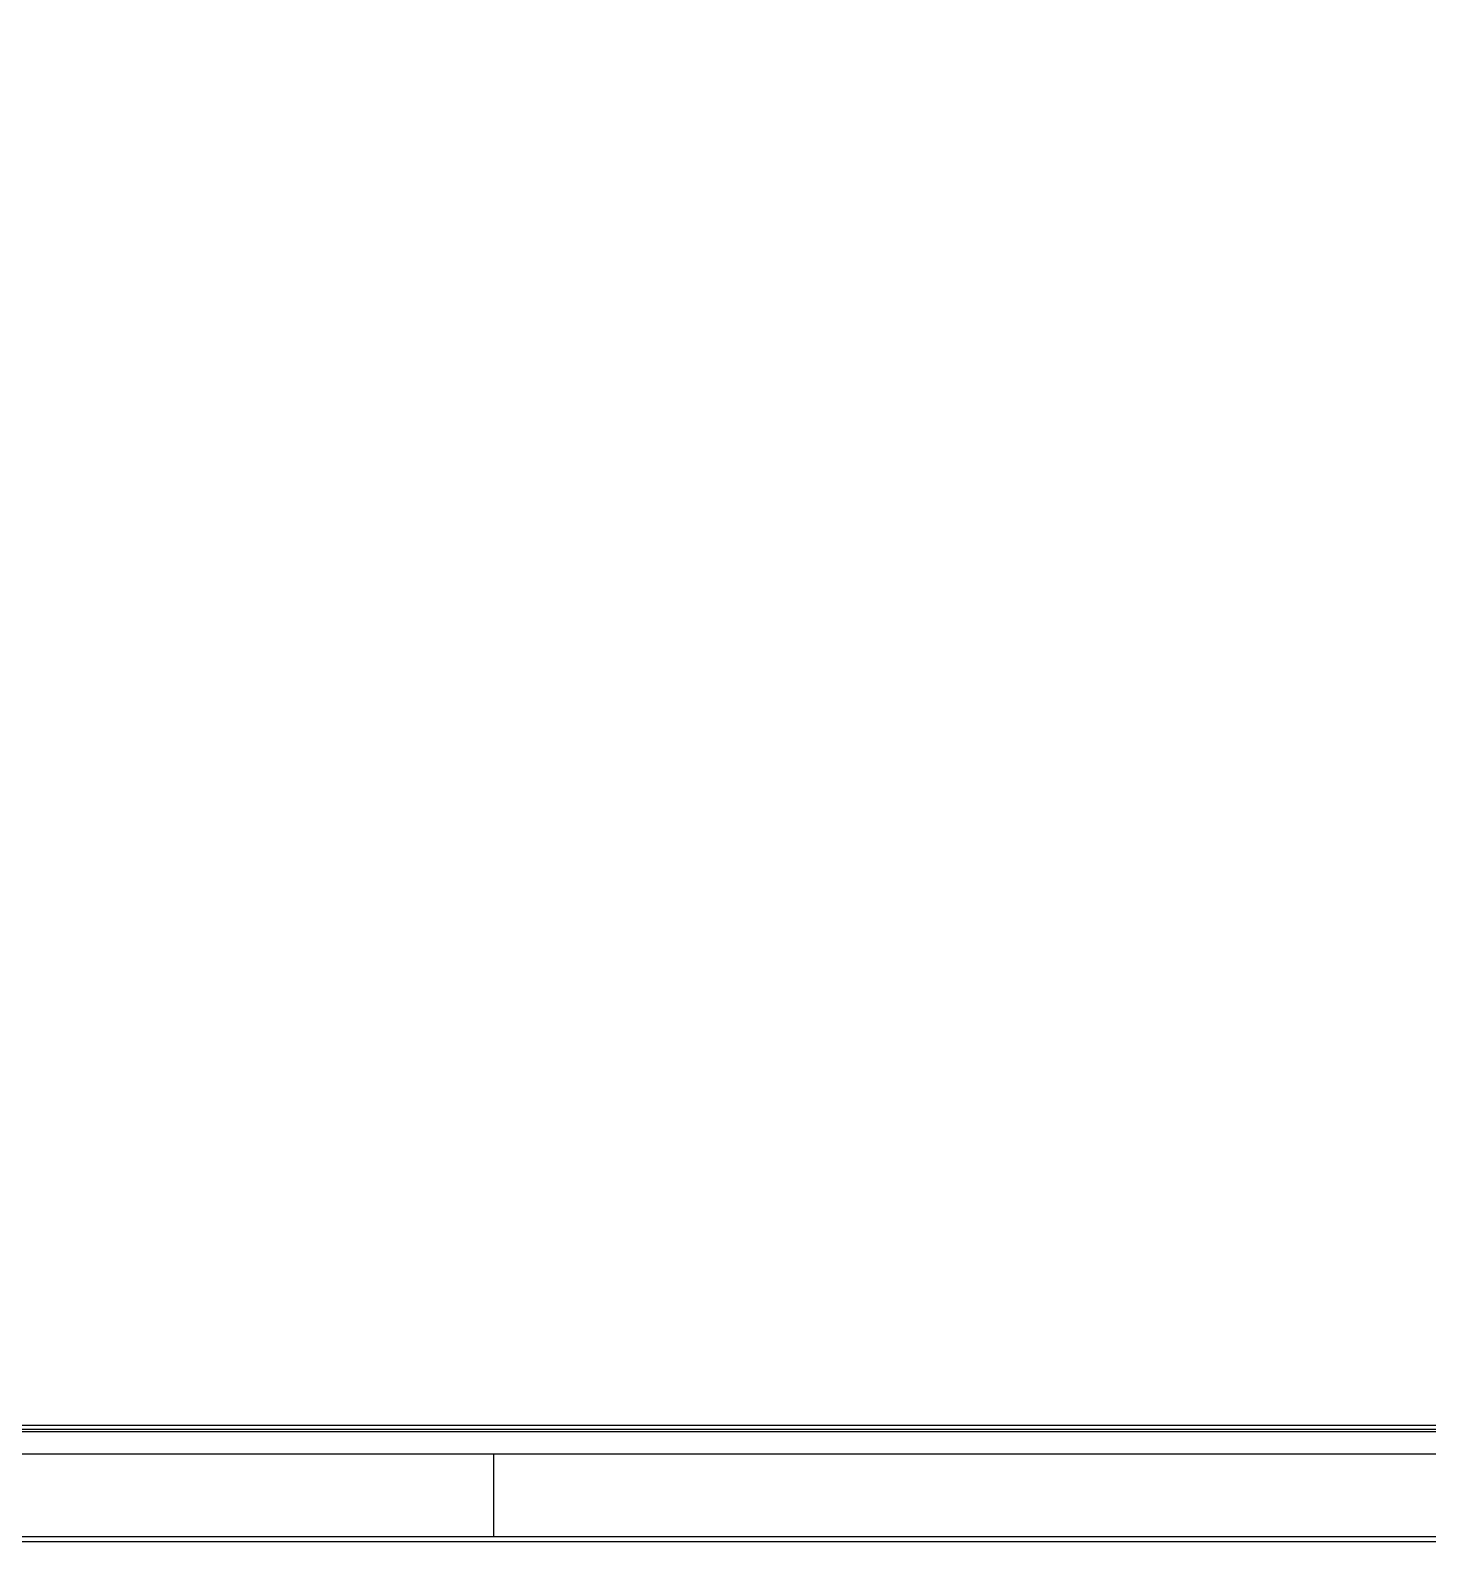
# Model space of a CAD drawing. Header units: millimetres. Extents: x 7426 to 8300, y 123 to 421.
# Drawn here: x 7978.28 to 7999.4, y 320.47 to 343.31 of the extents above; entities that cross this region are included whole.
import ezdxf

# ---------------------------------------------------------------- set-up
doc = ezdxf.new("R2010")
doc.units = ezdxf.units.MM
doc.layers.add('20_ALL_FEATURES', color=7, linetype='Continuous')

msp = doc.modelspace()

# ---------------------------------------------------------------- linework, layer by layer
at = {"layer": '20_ALL_FEATURES', "color": 7, "linetype": 'Continuous'}
for p, q in [((7962.33, 322.174), (8008.234, 322.174)), ((8008.234, 322.136), (7962.33, 322.136)), ((8006.357, 322.23), (7963.707, 322.23)), ((7985.282, 320.549), (7985.282, 321.799)), ((8010.854, 320.55), (7959.709, 320.55)), ((8010.944, 320.474), (7965.235, 320.473))]:
    msp.add_line(p, q, dxfattribs=at)
for points in [[(7985.282, 321.799), (7983.233, 321.799), (7980.159, 321.799), (7976.06, 321.799), (7972.986, 321.799), (7969.913, 321.799), (7966.839, 321.799), (7964.277, 321.799), (7962.228, 321.799), (7960.691, 321.799), (7959.154, 321.799), (7957.618, 321.804), (7956.333, 321.826), (7955.319, 321.973), (7954.587, 322.229), (7953.995, 322.745), (7953.649, 323.443), (7953.478, 324.195), (7953.411, 324.961), (7953.393, 325.729), (7953.381, 326.754), (7953.372, 328.547), (7953.375, 331.108), (7953.374, 334.183), (7953.375, 337.256), (7953.374, 340.33), (7953.375, 343.404), (7953.374, 346.478), (7953.375, 349.551), (7953.372, 352.113), (7953.381, 353.907), (7953.393, 354.931), (7953.411, 355.699), (7953.478, 356.465), (7953.648, 357.216), (7953.994, 357.914), (7954.586, 358.433), (7955.322, 358.688), (7956.336, 358.834), (7957.619, 358.857), (7959.153, 358.861), (7960.691, 358.862), (7962.228, 358.862), (7964.277, 358.862), (7966.839, 358.862), (7969.913, 358.862), (7972.986, 358.862), (7976.06, 358.862), (7980.159, 358.862), (7983.233, 358.862), (7985.282, 358.862)], [(7985.282, 358.862), (7987.331, 358.862), (7990.405, 358.862), (7994.503, 358.862), (7997.577, 358.862), (8000.651, 358.862), (8003.725, 358.862), (8006.287, 358.862), (8008.336, 358.862), (8009.873, 358.862), (8011.41, 358.861), (8012.946, 358.857), (8014.23, 358.834), (8015.245, 358.688), (8015.977, 358.432), (8016.569, 357.916), (8016.915, 357.218), (8017.086, 356.466), (8017.153, 355.699), (8017.171, 354.931), (8017.182, 353.907), (8017.192, 352.114), (8017.188, 349.552), (8017.189, 346.478), (8017.189, 343.404), (8017.189, 340.33), (8017.189, 337.256), (8017.189, 334.183), (8017.188, 331.109), (8017.192, 328.547), (8017.182, 326.754), (8017.171, 325.729), (8017.153, 324.962), (8017.085, 324.196), (8016.916, 323.444), (8016.569, 322.746), (8015.977, 322.227), (8015.242, 321.972), (8014.228, 321.826), (8012.945, 321.804), (8011.41, 321.799), (8009.872, 321.799), (8008.336, 321.799), (8006.287, 321.799), (8003.725, 321.799), (8000.651, 321.799), (7997.577, 321.799), (7994.503, 321.799), (7990.405, 321.799), (7987.331, 321.799), (7985.282, 321.799)]]:
    msp.add_open_spline(points, degree=3, knots=[0, 0, 0, 0, 0.062517, 0.093776, 0.125034, 0.156293, 0.187552, 0.21881, 0.23444, 0.250071, 0.265698, 0.281326, 0.296961, 0.304806, 0.312556, 0.320276, 0.32808, 0.335905, 0.343705, 0.351523, 0.359333, 0.374956, 0.406226, 0.437483, 0.468742, 0.5, 0.531259, 0.562517, 0.593774, 0.625025, 0.640673, 0.648483, 0.656295, 0.664089, 0.671906, 0.679693, 0.687443, 0.695242, 0.703089, 0.718652, 0.73431, 0.749928, 0.765561, 0.781189, 0.812448, 0.843707, 0.874966, 0.906224, 0.937483, 1, 1, 1, 1], dxfattribs=at)

doc.saveas('drawing.dxf')
